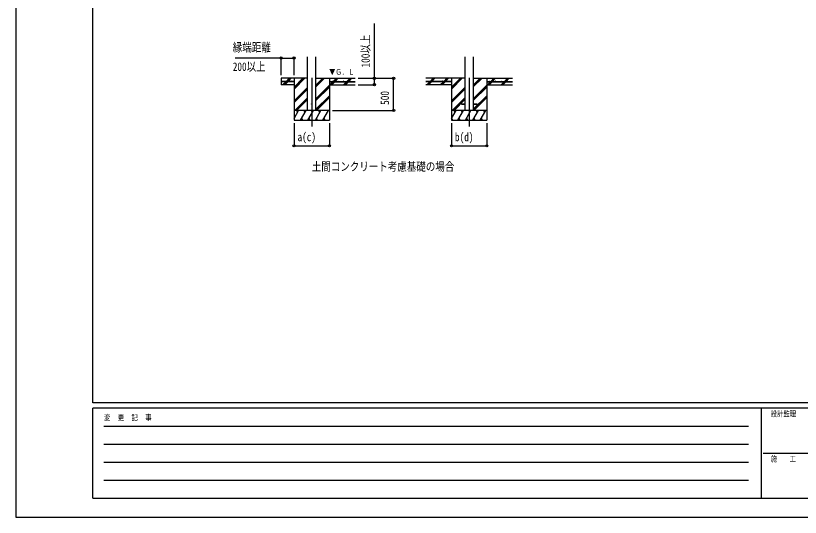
# Model space of a CAD drawing. Units: millimetres, scale not verified. Extents: x -16820 to 16820, y -11880 to 11880.
# Drawn here: x -16820 to -4613, y -11880 to -4077 of the extents above; entities that cross this region are included whole.
import ezdxf
from ezdxf.enums import TextEntityAlignment as Align

# ---------------------------------------------------------------- set-up
doc = ezdxf.new("R2010")
doc.units = ezdxf.units.MM
doc.header["$LTSCALE"] = 50
for name, color, linetype in [('0-2_USER1', 3, 'Continuous'), ('0-3_YKK_12', 2, 'Continuous'), ('0-4_YKK_13', 4, 'Continuous'), ('0-5_YKK_A1', 4, 'Continuous'), ('0-6_YKK_D', 6, 'Continuous'), ('0-7_YKK_ZWAK', 7, 'Continuous')]:
    doc.layers.add(name, color=color, linetype=linetype)
doc.styles.add('ＭＳ ゴシック', font='')
doc.styles.get('ＭＳ ゴシック').set_extended_font_data('MS Gothic')

msp = doc.modelspace()

# ---------------------------------------------------------------- linework, layer by layer
at = {"layer": '0-3_YKK_12'}
for p, q in [((-12214.92, -5041.79), (-12214.92, -5801)), ((-9764.92, -5041.79), (-9764.92, -5801))]:
    msp.add_line(p, q, dxfattribs=at)
at = {"layer": '0-4_YKK_13'}
for p, q in [((-9884.72, -5446.5), (-9884.72, -5455.5)), ((-9884.72, -5446.5), (-9829.92, -5446.5)), ((-9884.72, -5455.5), (-9829.92, -5455.5)), ((-9699.92, -5446.5), (-9645.12, -5446.5)), ((-9699.92, -5455.5), (-9645.12, -5455.5)), ((-9645.12, -5446.5), (-9645.12, -5455.5))]:
    msp.add_line(p, q, dxfattribs=at)
msp.add_circle((-12214.92, -5451), 5, dxfattribs=at)
at = {"layer": '0-5_YKK_A1'}
for p, q in [((-12279.92, -5551), (-12279.92, -4715.65)), ((-12149.92, -5551), (-12149.92, -4715.65)), ((-9829.92, -4714.65), (-9829.92, -5551)), ((-9699.92, -4714.65), (-9699.92, -5551)), ((-12279.92, -5051), (-12689.92, -5051)), ((-12689.92, -5051), (-12689.92, -5151)), ((-12489.92, -5098.5), (-12689.92, -5098.5)), ((-12489.92, -5103.5), (-12689.92, -5103.5)), ((-12662.05, -5149.6), (-12615.96, -5103.5)), ((-12649.31, -5151), (-12601.81, -5103.5)), ((-12635.17, -5151), (-12587.67, -5103.5)), ((-12610.96, -5098.5), (-12563.46, -5051)), ((-12596.81, -5098.5), (-12549.31, -5051)), ((-12582.67, -5098.5), (-12535.17, -5051)), ((-12489.92, -5051), (-12489.92, -5701)), ((-12489.92, -5217.88), (-12323.04, -5051)), ((-12489.92, -5203.74), (-12337.18, -5051)), ((-12489.92, -5189.6), (-12351.32, -5051)), ((-12489.92, -5098.5), (-12489.92, -5103.5)), ((-12149.92, -5186.25), (-12014.67, -5051)), ((-12149.92, -5172.11), (-12028.81, -5051)), ((-12149.92, -5157.96), (-12042.96, -5051)), ((-12149.92, -5051), (-11539.92, -5051)), ((-11939.92, -5051), (-11939.92, -5701)), ((-11939.92, -5098.5), (-11539.92, -5098.5)), ((-11939.92, -5098.5), (-11939.92, -5103.5)), ((-11939.92, -5103.5), (-11539.92, -5103.5)), ((-11930.82, -5151), (-11883.32, -5103.5)), ((-11916.68, -5151), (-11869.18, -5103.5)), ((-11902.54, -5151), (-11855.04, -5103.5)), ((-11878.32, -5098.5), (-11830.82, -5051)), ((-11864.18, -5098.5), (-11816.68, -5051)), ((-11850.04, -5098.5), (-11802.54, -5051)), ((-11718.69, -5151), (-11671.19, -5103.5)), ((-11704.55, -5151), (-11657.05, -5103.5)), ((-11690.41, -5151), (-11642.91, -5103.5)), ((-11666.19, -5098.5), (-11618.69, -5051)), ((-11652.05, -5098.5), (-11604.55, -5051)), ((-11637.91, -5098.5), (-11590.41, -5051)), ((-9829.92, -5051), (-10439.92, -5051)), ((-10039.92, -5098.5), (-10439.92, -5098.5)), ((-10039.92, -5103.5), (-10439.92, -5103.5)), ((-10425.59, -5151), (-10378.09, -5103.5)), ((-10411.45, -5151), (-10363.95, -5103.5)), ((-10397.3, -5151), (-10349.8, -5103.5)), ((-10373.09, -5098.5), (-10325.59, -5051)), ((-10358.95, -5098.5), (-10357.28, -5096.83)), ((-10354.09, -5093.64), (-10311.45, -5051)), ((-10344.8, -5098.5), (-10297.3, -5051)), ((-10212.05, -5149.6), (-10165.96, -5103.5)), ((-10199.31, -5151), (-10151.81, -5103.5)), ((-10185.17, -5151), (-10137.67, -5103.5)), ((-10160.96, -5098.5), (-10113.46, -5051)), ((-10146.81, -5098.5), (-10099.31, -5051)), ((-10132.67, -5098.5), (-10085.17, -5051)), ((-10039.92, -5051), (-10039.92, -5701)), ((-10039.92, -5217.88), (-9873.04, -5051)), ((-10039.92, -5203.74), (-9887.18, -5051)), ((-10039.92, -5189.6), (-9901.32, -5051)), ((-10039.92, -5098.5), (-10039.92, -5103.5)), ((-9699.92, -5186.25), (-9564.67, -5051)), ((-9699.92, -5172.11), (-9578.81, -5051)), ((-9699.92, -5157.96), (-9592.96, -5051)), ((-9699.92, -5051), (-9089.92, -5051)), ((-9489.92, -5051), (-9489.92, -5701)), ((-9489.92, -5098.5), (-9089.92, -5098.5)), ((-9489.92, -5098.5), (-9489.92, -5103.5)), ((-9489.92, -5103.5), (-9089.92, -5103.5)), ((-9480.82, -5151), (-9433.32, -5103.5)), ((-9466.68, -5151), (-9419.18, -5103.5)), ((-9452.54, -5151), (-9405.04, -5103.5)), ((-9428.32, -5098.5), (-9380.82, -5051)), ((-9414.18, -5098.5), (-9366.68, -5051)), ((-9400.04, -5098.5), (-9352.54, -5051)), ((-9268.69, -5151), (-9221.19, -5103.5)), ((-9254.55, -5151), (-9207.05, -5103.5)), ((-9240.41, -5151), (-9192.91, -5103.5)), ((-9216.19, -5098.5), (-9168.69, -5051)), ((-9202.05, -5098.5), (-9154.55, -5051)), ((-9187.91, -5098.5), (-9140.41, -5051)), ((-12489.92, -5151), (-12689.92, -5151)), ((-12489.92, -5401.73), (-12279.92, -5191.73)), ((-12489.92, -5415.87), (-12279.92, -5205.87)), ((-12489.92, -5430.01), (-12279.92, -5220.01)), ((-12149.92, -5370.09), (-11939.92, -5160.1)), ((-12149.92, -5384.24), (-11939.92, -5174.24)), ((-12149.92, -5398.38), (-11939.92, -5188.38)), ((-11939.92, -5151), (-11539.92, -5151)), ((-10039.92, -5151), (-10439.92, -5151)), ((-10039.92, -5401.73), (-9829.92, -5191.73)), ((-10039.92, -5415.87), (-9829.92, -5205.87)), ((-10039.92, -5430.01), (-9829.92, -5220.01)), ((-9699.92, -5370.09), (-9489.92, -5160.1)), ((-9699.92, -5384.24), (-9489.92, -5174.24)), ((-9699.92, -5398.38), (-9489.92, -5188.38)), ((-9489.92, -5151), (-9089.92, -5151)), ((-12477.06, -5551), (-12279.92, -5353.86)), ((-12462.92, -5551), (-12279.92, -5368)), ((-12149.92, -5532.22), (-11939.92, -5322.23)), ((-12149.92, -5546.37), (-11939.92, -5336.37)), ((-12140.41, -5551), (-11939.92, -5350.51)), ((-10027.06, -5551), (-9829.92, -5353.86)), ((-10012.92, -5551), (-9829.92, -5368)), ((-9699.92, -5532.22), (-9489.92, -5322.23)), ((-9699.92, -5546.37), (-9489.92, -5336.37)), ((-9690.41, -5551), (-9489.92, -5350.51)), ((-12448.78, -5551), (-12279.92, -5382.14)), ((-9998.78, -5551), (-9829.92, -5382.14)), ((-11939.92, -5551), (-12489.92, -5551)), ((-12489.92, -5676.45), (-12417.49, -5551)), ((-12432.49, -5576.98), (-12447.49, -5551)), ((-12388.62, -5701), (-12302.02, -5551)), ((-12317.02, -5576.98), (-12332.02, -5551)), ((-12273.15, -5701), (-12186.55, -5551)), ((-12201.55, -5576.98), (-12216.55, -5551)), ((-12157.68, -5701), (-12071.08, -5551)), ((-12086.08, -5576.98), (-12101.08, -5551)), ((-12042.21, -5701), (-11955.61, -5551)), ((-11985.61, -5551), (-11985.61, -5551)), ((-9489.92, -5551), (-10039.92, -5551)), ((-10039.92, -5676.45), (-9967.49, -5551)), ((-9982.49, -5576.98), (-9997.49, -5551)), ((-9938.62, -5701), (-9852.02, -5551)), ((-9867.02, -5576.98), (-9882.02, -5551)), ((-9823.15, -5701), (-9736.55, -5551)), ((-9751.55, -5576.98), (-9766.55, -5551)), ((-9707.68, -5701), (-9621.08, -5551)), ((-9636.08, -5576.98), (-9651.08, -5551)), ((-9592.21, -5701), (-9505.61, -5551)), ((-9520.61, -5576.98), (-9535.61, -5551)), ((-12489.92, -5701), (-11939.92, -5701)), ((-12373.63, -5675.02), (-12358.63, -5701)), ((-12258.16, -5675.02), (-12243.16, -5701)), ((-12142.68, -5675.02), (-12127.69, -5701)), ((-12027.22, -5675.02), (-12012.22, -5701)), ((-10039.92, -5701), (-9489.92, -5701)), ((-10039.1, -5675.02), (-10024.1, -5701)), ((-9923.63, -5675.02), (-9908.63, -5701)), ((-9808.16, -5675.02), (-9793.16, -5701)), ((-9692.68, -5675.02), (-9677.69, -5701)), ((-9577.22, -5675.02), (-9562.22, -5701))]:
    msp.add_line(p, q, dxfattribs=at)
for centre in [(-12624.92, -5096), (-12534.92, -5096), (-11894.92, -5096), (-11804.92, -5096), (-11714.92, -5096), (-11624.92, -5096), (-10354.92, -5096), (-10264.92, -5096), (-10174.92, -5096), (-10084.92, -5096), (-9444.92, -5096), (-9354.92, -5096), (-9264.92, -5096), (-9174.92, -5096)]:
    msp.add_circle(centre, 2.5, dxfattribs=at)
at = {"layer": '0-6_YKK_D'}
for p, q in [((-12689.92, -4735.74), (-13407.73, -4735.74)), ((-12689.92, -5001), (-12689.92, -4734.74)), ((-12689.92, -4735.74), (-12489.92, -4735.74)), ((-12489.92, -5001), (-12489.92, -4734.74)), ((-11489.92, -5051), (-10938.92, -5051)), ((-11489.92, -5051), (-11238.92, -5051)), ((-10939.92, -5551), (-10939.92, -5051)), ((-11489.92, -5151), (-11238.92, -5151)), ((-11889.92, -5551), (-10938.92, -5551)), ((-12489.92, -5751), (-12489.92, -6102)), ((-11939.92, -5751), (-11939.92, -6102)), ((-10039.92, -5751), (-10039.92, -6102)), ((-9489.92, -5751), (-9489.92, -6102)), ((-12489.92, -6101), (-11939.92, -6101)), ((-10039.92, -6101), (-9489.92, -6101))]:
    msp.add_line(p, q, dxfattribs=at)
msp.add_lwpolyline([(-11239.92, -5151), (-11239.92, -5051), (-11239.92, -4198.2)], dxfattribs=at)
for centre in [(-12689.92, -4735.74), (-12489.92, -4735.74), (-11239.92, -5051), (-10939.92, -5051), (-11239.92, -5151), (-10939.92, -5551), (-12489.92, -6101), (-11939.92, -6101), (-10039.92, -6101), (-9489.92, -6101)]:
    msp.add_circle(centre, 17, dxfattribs=at)
at = {"layer": '0-7_YKK_ZWAK'}
for p, q in [((-15619.92, -10100), (-15619.92, 11100)), ((15580.08, -10100), (-15619.92, -10100)), ((-5219.92, -10180), (-15619.92, -10180)), ((-15619.92, -11580), (-15619.92, -10180)), ((-5219.92, -10180), (-5219.92, -11580)), ((-19.92, -10180), (-5219.92, -10180)), ((-15449.92, -10460), (-5419.92, -10460)), ((-15449.92, -10740), (-5419.92, -10740)), ((-5189.92, -10880), (-19.92, -10880)), ((-15449.92, -11020), (-5419.92, -11020)), ((-15449.92, -11300), (-5419.92, -11300)), ((-15619.92, -11580), (-5219.92, -11580)), ((-5219.92, -11580), (-19.92, -11580))]:
    msp.add_line(p, q, dxfattribs=at)
msp.add_lwpolyline([(-16820, -11880), (16820, -11880), (16820, 11880), (-16820, 11880)], close=True, dxfattribs=at)

# ---------------------------------------------------------------- texts
at = {"layer": '0-2_USER1', "style": 'ＭＳ ゴシック', "width": 0.8}
msp.add_text('土間コンクリート考慮基礎の場合', height=132, dxfattribs=at).set_placement((-12213.14, -6530.18), align=Align.BOTTOM_LEFT)
at = {"layer": '0-5_YKK_A1', "style": 'ＭＳ ゴシック', "width": 0.8}
msp.add_text('▼Ｇ．Ｌ', height=87.98, dxfattribs=at).set_placement((-11943.79, -5022.55), align=Align.BOTTOM_LEFT)
at = {"layer": '0-6_YKK_D', "style": 'ＭＳ ゴシック', "width": 0.8}
for s, p in [('100以上', (-11271.92, -4883)), ('500', (-10971.92, -5464.2))]:
    msp.add_text(s, height=132, rotation=90, dxfattribs=at).set_placement(p, align=Align.BOTTOM_LEFT)
for s, p in [('縁端距離', (-13442.72, -4675.74)), ('200以上', (-13442.72, -4975.74)), ('a(c)', (-12435.72, -6069)), ('b(d)', (-9985.72, -6069))]:
    msp.add_text(s, height=132, dxfattribs=at).set_placement(p, align=Align.BOTTOM_LEFT)
at = {"layer": '0-7_YKK_ZWAK', "style": 'ＭＳ ゴシック', "width": 0.8}
for s, p in [('設計監理', (-5073.25, -10340)), ('変  更  記  事', (-15445.24, -10400)), ('施\u3000\u3000工', (-5073.25, -11040))]:
    msp.add_text(s, height=87.98, dxfattribs=at).set_placement(p, align=Align.BOTTOM_LEFT)

doc.saveas('drawing.dxf')
